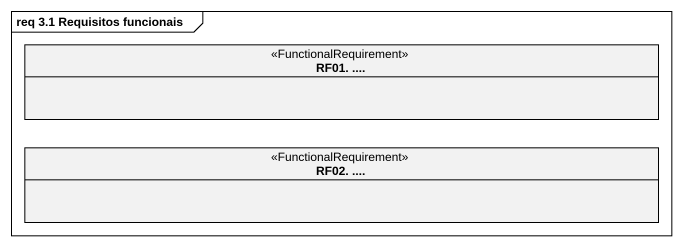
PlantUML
@startuml
mainframe req 3.1 Requisitos funcionais
hide circle
hide empty members
class "RF01. ...." as RF01 <<FunctionalRequirement>>
class "RF02. ...." as RF02 <<FunctionalRequirement>>
@enduml
